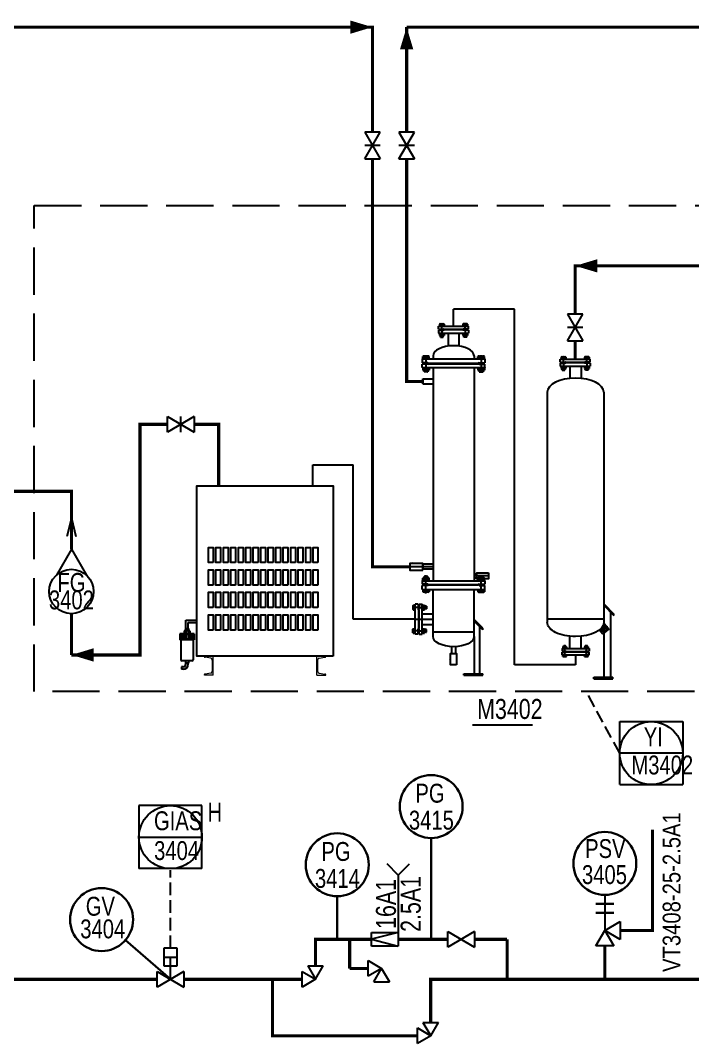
# Model space of a CAD drawing. Header units: millimetres. Extents: x 9671 to 25689, y -17516 to -2951.
# Drawn here: x 24418.8 to 24525.6, y -4505.6 to -4343.2 of the extents above; entities that cross this region are included whole.
import ezdxf
from ezdxf.enums import TextEntityAlignment as Align

# ---------------------------------------------------------------- set-up
doc = ezdxf.new("R2010")
doc.units = ezdxf.units.MM
doc.linetypes.add('CENTER', pattern=[50.8, 31.75, -6.35, 6.35, -6.35])
doc.linetypes.add('DASH', pattern=[0.35, 0.25, -0.1])
for name, color, linetype in [('instrument', 3, 'Continuous'), ('LAYER1', 3, 'CENTER'), ('PUB_TEXT', 7, 'Continuous'), ('sb', 2, 'Continuous'), ('信号线', 6, 'DASH'), ('图框', 4, 'Continuous')]:
    doc.layers.add(name, color=color, linetype=linetype)
doc.layers.add('图层底撬', color=8, linetype='Continuous', lineweight=15)
doc.layers.add('放空气管', color=7, linetype='o_LINE', lineweight=30)
doc.styles.add('SEI', font='vcadtxt1.shx', dxfattribs={"width": 0.8, "bigfont": 'vcadhz.shx'})
doc.styles.add('XUE 100', font='vcadtxt1.shx', dxfattribs={"width": 0.85, "bigfont": 'vcadhz.shx'})
doc.styles.add('标准绘图汉字', font='VCADTXT1', dxfattribs={"width": 0.8, "bigfont": 'VCADHZ'})
doc.linetypes.add('o_LINE', pattern='A,0.5,-0.2,["o",Standard,S=0.1,R=0,X=-0.1,Y=-0.05],-0.2', length=0.9)

msp = doc.modelspace()

# ---------------------------------------------------------------- hatches: boundary and pattern name
h = msp.add_hatch(color=0)
h.paths.add_polyline_path([(24505.58, -4443.4), (24505.58, -4443.36), (24507.03, -4443.36), (24507.03, -4443.4)])
h.paths.add_polyline_path([(24508.49, -4443.36), (24508.49, -4443.4), (24507.03, -4443.4), (24507.03, -4443.36)])

# ---------------------------------------------------------------- linework, layer by layer
at = {"color": 0}
for p, q in [((24497.31, -4389), (24487.65, -4389)), ((24497.31, -4445.48), (24497.31, -4389)), ((24489.15, -4391.36), (24489.15, -4391.67)), ((24489.79, -4391.32), (24489.24, -4391.32)), ((24489.33, -4391.36), (24489.33, -4391.67)), ((24489.69, -4391.36), (24489.69, -4391.67)), ((24489.87, -4391.36), (24489.87, -4391.67)), ((24490.03, -4392.16), (24490.03, -4391.67)), ((24489.14, -4392.26), (24489.14, -4392.2)), ((24489.15, -4392.85), (24489.15, -4393.17)), ((24489.79, -4393.2), (24489.23, -4393.2)), ((24490.03, -4392.16), (24489.25, -4392.16)), ((24490.03, -4392.31), (24489.25, -4392.31)), ((24489.29, -4392.31), (24489.29, -4392.16)), ((24489.29, -4393.44), (24489.29, -4393.2)), ((24489.74, -4393.44), (24489.29, -4393.44)), ((24489.29, -4393.44), (24489.3, -4393.46)), ((24489.3, -4393.46), (24489.3, -4393.2)), ((24489.72, -4393.46), (24489.3, -4393.46)), ((24489.33, -4392.85), (24489.33, -4393.17)), ((24489.69, -4392.85), (24489.69, -4393.17)), ((24489.72, -4393.46), (24489.72, -4393.2)), ((24489.74, -4393.44), (24489.72, -4393.46)), ((24489.74, -4392.31), (24489.74, -4392.16)), ((24489.74, -4393.44), (24489.74, -4393.2)), ((24489.87, -4392.85), (24489.87, -4393.17)), ((24489.92, -4392.85), (24489.92, -4392.8)), ((24490.03, -4392.31), (24490.03, -4392.8)), ((24506.98, -4396.91), (24506.98, -4394.8)), ((24482.75, -4396.87), (24482.75, -4396.51)), ((24483.67, -4396.46), (24482.86, -4396.46)), ((24483, -4396.51), (24483, -4396.87)), ((24483.53, -4396.51), (24483.53, -4396.87)), ((24483.78, -4396.87), (24483.78, -4396.51)), ((24484.4, -4396.43), (24484.4, -4396.87)), ((24490.91, -4396.43), (24490.91, -4396.87)), ((24491.53, -4396.87), (24491.53, -4396.51)), ((24491.64, -4396.46), (24492.44, -4396.46)), ((24491.77, -4396.51), (24491.77, -4396.87)), ((24492.31, -4396.51), (24492.31, -4396.87)), ((24492.55, -4396.87), (24492.55, -4396.51)), ((24504.76, -4396.6), (24504.76, -4396.91)), ((24504.84, -4396.56), (24505.39, -4396.56)), ((24504.94, -4396.6), (24504.94, -4396.91)), ((24505.3, -4396.6), (24505.3, -4396.91)), ((24505.48, -4396.6), (24505.48, -4396.91)), ((24508.48, -4396.6), (24508.48, -4396.91)), ((24509.12, -4396.56), (24508.56, -4396.56)), ((24508.66, -4396.6), (24508.66, -4396.91)), ((24509.02, -4396.6), (24509.02, -4396.91)), ((24509.2, -4396.6), (24509.2, -4396.91)), ((24482.67, -4396.87), (24492.63, -4396.87)), ((24482.67, -4396.87), (24482.67, -4397.51)), ((24483.59, -4397.51), (24482.67, -4397.51)), ((24482.67, -4398.24), (24482.67, -4397.72)), ((24483.59, -4397.72), (24482.67, -4397.72)), ((24482.67, -4398.24), (24492.63, -4398.24)), ((24482.71, -4398.24), (24482.71, -4398.3)), ((24482.71, -4398.3), (24483.27, -4398.3)), ((24482.75, -4398.3), (24482.75, -4398.66)), ((24482.97, -4397.51), (24482.97, -4397.72)), ((24483, -4398.66), (24483, -4398.3)), ((24483.82, -4398.3), (24483.27, -4398.3)), ((24483.53, -4398.66), (24483.53, -4398.3)), ((24483.56, -4397.51), (24483.56, -4397.72)), ((24483.59, -4397.51), (24483.67, -4397.59)), ((24483.59, -4397.72), (24483.67, -4397.65)), ((24483.67, -4397.59), (24491.64, -4397.59)), ((24483.67, -4397.59), (24483.67, -4397.65)), ((24483.67, -4397.65), (24491.64, -4397.65)), ((24483.78, -4398.3), (24483.78, -4398.66)), ((24483.82, -4398.24), (24483.82, -4398.3)), ((24490.91, -4398.24), (24490.91, -4432.12)), ((24491.48, -4398.24), (24491.48, -4398.3)), ((24491.48, -4398.3), (24492.04, -4398.3)), ((24491.53, -4398.3), (24491.53, -4398.66)), ((24491.71, -4397.51), (24491.64, -4397.59)), ((24491.64, -4397.59), (24491.64, -4397.65)), ((24491.71, -4397.72), (24491.64, -4397.65)), ((24491.71, -4397.51), (24492.63, -4397.51)), ((24491.71, -4397.72), (24492.63, -4397.72)), ((24491.74, -4397.51), (24491.74, -4397.72)), ((24491.77, -4398.66), (24491.77, -4398.3)), ((24492.6, -4398.3), (24492.04, -4398.3)), ((24492.31, -4398.66), (24492.31, -4398.3)), ((24492.34, -4397.51), (24492.34, -4397.72)), ((24492.55, -4398.3), (24492.55, -4398.66)), ((24492.6, -4398.24), (24492.6, -4398.3)), ((24492.63, -4396.87), (24492.63, -4397.51)), ((24492.63, -4398.24), (24492.63, -4397.72)), ((24504.6, -4396.91), (24509.36, -4396.91)), ((24504.6, -4397.4), (24504.6, -4396.91)), ((24504.6, -4397.4), (24505.38, -4397.4)), ((24504.6, -4397.55), (24505.38, -4397.55)), ((24504.6, -4397.55), (24504.6, -4398.04)), ((24504.6, -4398.04), (24509.36, -4398.04)), ((24504.71, -4398.1), (24504.71, -4398.04)), ((24504.71, -4398.1), (24505.52, -4398.1)), ((24504.76, -4398.1), (24504.76, -4398.41)), ((24504.85, -4398.45), (24505.4, -4398.45)), ((24504.9, -4397.55), (24504.9, -4397.4)), ((24504.9, -4398.69), (24504.9, -4398.45)), ((24504.91, -4398.7), (24504.91, -4398.45)), ((24504.94, -4398.1), (24504.94, -4398.41)), ((24505.3, -4398.1), (24505.3, -4398.41)), ((24505.33, -4398.7), (24505.33, -4398.45)), ((24505.34, -4397.55), (24505.34, -4397.4)), ((24505.34, -4398.69), (24505.34, -4398.45)), ((24505.48, -4398.1), (24505.48, -4398.41)), ((24508.47, -4397.44), (24505.49, -4397.44)), ((24505.49, -4397.5), (24505.49, -4397.44)), ((24508.47, -4397.5), (24505.49, -4397.5)), ((24505.52, -4398.1), (24505.52, -4398.04)), ((24506.13, -4398.04), (24506.13, -4399.99)), ((24507.94, -4398.04), (24507.94, -4399.99)), ((24508.43, -4398.1), (24508.43, -4398.04)), ((24509.24, -4398.1), (24508.43, -4398.1)), ((24508.47, -4397.5), (24508.47, -4397.44)), ((24508.48, -4398.1), (24508.48, -4398.41)), ((24509.11, -4398.45), (24508.56, -4398.45)), ((24509.36, -4397.4), (24508.58, -4397.4)), ((24509.36, -4397.55), (24508.58, -4397.55)), ((24508.61, -4397.55), (24508.61, -4397.4)), ((24508.61, -4398.69), (24508.61, -4398.45)), ((24508.63, -4398.7), (24508.63, -4398.45)), ((24508.66, -4398.1), (24508.66, -4398.41)), ((24509.02, -4398.1), (24509.02, -4398.41)), ((24509.05, -4398.7), (24509.05, -4398.45)), ((24509.06, -4397.55), (24509.06, -4397.4)), ((24509.06, -4398.69), (24509.06, -4398.45)), ((24509.2, -4398.1), (24509.2, -4398.41)), ((24509.24, -4398.1), (24509.24, -4398.04)), ((24509.36, -4397.4), (24509.36, -4396.91)), ((24509.36, -4397.55), (24509.36, -4398.04)), ((24482.79, -4400.08), (24484.4, -4400.08)), ((24483.67, -4398.72), (24482.86, -4398.72)), ((24482.97, -4398.72), (24482.97, -4398.92)), ((24482.97, -4398.92), (24483, -4398.95)), ((24483.56, -4398.92), (24482.97, -4398.92)), ((24483, -4398.72), (24483, -4398.95)), ((24483.53, -4398.95), (24483, -4398.95)), ((24483.53, -4398.72), (24483.53, -4398.95)), ((24483.53, -4398.95), (24483.56, -4398.92)), ((24483.56, -4398.72), (24483.56, -4398.92)), ((24491.64, -4398.72), (24492.44, -4398.72)), ((24491.74, -4398.72), (24491.74, -4398.92)), ((24491.74, -4398.92), (24492.34, -4398.92)), ((24491.77, -4398.95), (24491.74, -4398.92)), ((24491.77, -4398.72), (24491.77, -4398.95)), ((24491.77, -4398.95), (24492.31, -4398.95)), ((24492.31, -4398.72), (24492.31, -4398.95)), ((24492.34, -4398.92), (24492.31, -4398.95)), ((24492.34, -4398.72), (24492.34, -4398.92)), ((24504.9, -4398.69), (24504.91, -4398.7)), ((24504.9, -4398.69), (24505.34, -4398.69)), ((24504.91, -4398.7), (24505.33, -4398.7)), ((24505.34, -4398.69), (24505.33, -4398.7)), ((24509.06, -4398.69), (24508.61, -4398.69)), ((24508.61, -4398.69), (24508.63, -4398.7)), ((24509.05, -4398.7), (24508.63, -4398.7)), ((24509.06, -4398.69), (24509.05, -4398.7)), ((24482.79, -4400.87), (24484.4, -4400.87)), ((24502.55, -4402.18), (24502.55, -4414.81)), ((24511.52, -4402.18), (24511.52, -4438.74)), ((24450.34, -4413.33), (24450.34, -4417.05)), ((24465.3, -4417.05), (24465.3, -4413.72)), ((24465.3, -4413.72), (24471.73, -4413.72)), ((24471.73, -4438.22), (24471.73, -4413.72)), ((24502.55, -4414.81), (24502.55, -4438.74)), ((24480.7, -4429.44), (24480.7, -4430.34)), ((24484.4, -4429.5), (24482.79, -4429.5)), ((24482.79, -4429.5), (24482.79, -4430.29)), ((24482.79, -4429.5), (24482.79, -4430.29)), ((24484.4, -4430.29), (24482.79, -4430.29)), ((24482.67, -4432.12), (24482.67, -4432.64)), ((24482.71, -4432.12), (24482.71, -4432.06)), ((24482.71, -4432.06), (24483.27, -4432.06)), ((24482.75, -4432.06), (24482.75, -4431.7)), ((24483.67, -4431.65), (24482.86, -4431.65)), ((24482.97, -4431.45), (24483, -4431.42)), ((24482.97, -4431.65), (24482.97, -4431.45)), ((24483.56, -4431.45), (24482.97, -4431.45)), ((24483, -4431.65), (24483, -4431.42)), ((24483.53, -4431.42), (24483, -4431.42)), ((24483, -4431.7), (24483, -4432.06)), ((24483.82, -4432.06), (24483.27, -4432.06)), ((24483.53, -4431.42), (24483.56, -4431.45)), ((24483.53, -4431.65), (24483.53, -4431.42)), ((24483.53, -4431.7), (24483.53, -4432.06)), ((24483.56, -4431.65), (24483.56, -4431.45)), ((24483.78, -4432.06), (24483.78, -4431.7)), ((24483.82, -4432.12), (24483.82, -4432.06)), ((24490.91, -4431.02), (24491.36, -4431.02)), ((24490.91, -4431.64), (24491.36, -4431.64)), ((24491.48, -4432.06), (24492.04, -4432.06)), ((24491.48, -4432.12), (24491.48, -4432.06)), ((24491.53, -4432.06), (24491.53, -4431.7)), ((24491.64, -4431.65), (24492.44, -4431.65)), ((24491.77, -4431.42), (24491.74, -4431.45)), ((24491.74, -4431.45), (24492.34, -4431.45)), ((24491.74, -4431.65), (24491.74, -4431.45)), ((24491.77, -4431.42), (24492.31, -4431.42)), ((24491.77, -4431.65), (24491.77, -4431.42)), ((24491.77, -4431.7), (24491.77, -4432.06)), ((24492.6, -4432.06), (24492.04, -4432.06)), ((24492.31, -4431.65), (24492.31, -4431.42)), ((24492.34, -4431.45), (24492.31, -4431.42)), ((24492.31, -4431.7), (24492.31, -4432.06)), ((24492.34, -4431.65), (24492.34, -4431.45)), ((24492.55, -4432.06), (24492.55, -4431.7)), ((24492.6, -4432.12), (24492.6, -4432.06)), ((24492.63, -4432.12), (24492.63, -4432.64)), ((24483.59, -4432.64), (24482.67, -4432.64)), ((24482.67, -4433.49), (24482.67, -4432.85)), ((24483.59, -4432.85), (24482.67, -4432.85)), ((24482.75, -4433.49), (24482.75, -4433.85)), ((24483.67, -4433.91), (24482.86, -4433.91)), ((24482.97, -4432.85), (24482.97, -4432.64)), ((24483, -4433.85), (24483, -4433.49)), ((24483.53, -4433.85), (24483.53, -4433.49)), ((24483.56, -4432.85), (24483.56, -4432.64)), ((24483.59, -4432.64), (24483.67, -4432.72)), ((24483.59, -4432.85), (24483.67, -4432.78)), ((24483.67, -4432.78), (24483.67, -4432.72)), ((24483.78, -4433.49), (24483.78, -4433.85)), ((24484.4, -4440.21), (24484.4, -4433.49)), ((24490.91, -4440.96), (24490.91, -4433.49)), ((24491.53, -4433.49), (24491.53, -4433.85)), ((24491.71, -4432.64), (24491.64, -4432.72)), ((24491.64, -4432.78), (24491.64, -4432.72)), ((24491.71, -4432.85), (24491.64, -4432.78)), ((24491.64, -4433.91), (24492.44, -4433.91)), ((24491.71, -4432.64), (24492.63, -4432.64)), ((24491.71, -4432.85), (24492.63, -4432.85)), ((24491.74, -4432.85), (24491.74, -4432.64)), ((24491.77, -4433.85), (24491.77, -4433.49)), ((24492.31, -4433.85), (24492.31, -4433.49)), ((24492.34, -4432.85), (24492.34, -4432.64)), ((24492.55, -4433.49), (24492.55, -4433.85)), ((24492.63, -4433.49), (24492.63, -4432.85)), ((24511.52, -4435.8), (24513.12, -4437.41)), ((24481.19, -4436.08), (24481.19, -4436.63)), ((24481.22, -4436), (24481.54, -4436)), ((24481.22, -4436.18), (24481.54, -4436.18)), ((24481.22, -4436.54), (24481.54, -4436.54)), ((24481.22, -4436.72), (24481.54, -4436.72)), ((24481.54, -4440.6), (24481.54, -4435.84)), ((24482.03, -4435.84), (24481.54, -4435.84)), ((24482.03, -4435.84), (24482.03, -4436.62)), ((24482.18, -4436.14), (24482.03, -4436.14)), ((24482.18, -4436.58), (24482.03, -4436.58)), ((24482.07, -4436.73), (24482.07, -4439.71)), ((24482.13, -4436.73), (24482.07, -4436.73)), ((24482.13, -4436.73), (24482.13, -4439.71)), ((24482.18, -4435.84), (24482.18, -4436.62)), ((24482.18, -4435.84), (24482.66, -4435.84)), ((24482.66, -4440.6), (24482.66, -4435.84)), ((24482.72, -4435.96), (24482.66, -4435.96)), ((24482.72, -4436.77), (24482.66, -4436.77)), ((24482.66, -4437.37), (24484.4, -4437.37)), ((24482.72, -4435.96), (24482.72, -4436.77)), ((24482.72, -4436), (24483.04, -4436)), ((24482.72, -4436.18), (24483.04, -4436.18)), ((24482.72, -4436.54), (24483.04, -4436.54)), ((24482.72, -4436.72), (24483.04, -4436.72)), ((24483.07, -4436.09), (24483.07, -4436.64)), ((24483.31, -4436.14), (24483.07, -4436.14)), ((24483.33, -4436.15), (24483.07, -4436.15)), ((24483.33, -4436.57), (24483.07, -4436.57)), ((24483.31, -4436.58), (24483.07, -4436.58)), ((24483.31, -4436.14), (24483.33, -4436.15)), ((24483.31, -4436.14), (24483.31, -4436.58)), ((24483.31, -4436.58), (24483.33, -4436.57)), ((24483.33, -4436.15), (24483.33, -4436.57)), ((24511.52, -4436.01), (24513.12, -4437.61)), ((24512.65, -4447.44), (24512.65, -4437.13)), ((24513.12, -4437.61), (24513.12, -4437.41)), ((24481.54, -4438.22), (24471.73, -4438.22)), ((24484.4, -4440.96), (24484.4, -4438.96)), ((24492.28, -4439.66), (24490.91, -4438.29)), ((24492.28, -4439.92), (24490.91, -4438.54)), ((24502.55, -4438.15), (24511.52, -4438.15)), ((24511.52, -4438.74), (24511.52, -4447.44)), ((24511.52, -4438.78), (24511.96, -4439.36)), ((24481.19, -4440.36), (24481.19, -4439.81)), ((24481.22, -4439.72), (24481.54, -4439.72)), ((24481.22, -4439.9), (24481.54, -4439.9)), ((24481.22, -4440.26), (24481.54, -4440.26)), ((24481.22, -4440.44), (24481.54, -4440.44)), ((24482.03, -4440.6), (24481.54, -4440.6)), ((24482.03, -4440.6), (24482.03, -4439.82)), ((24482.18, -4439.86), (24482.03, -4439.86)), ((24482.18, -4440.3), (24482.03, -4440.3)), ((24482.13, -4439.71), (24482.07, -4439.71)), ((24482.18, -4440.6), (24482.18, -4439.82)), ((24482.18, -4440.6), (24482.66, -4440.6)), ((24482.66, -4439.07), (24484.4, -4439.07)), ((24482.72, -4439.67), (24482.66, -4439.67)), ((24482.72, -4440.48), (24482.66, -4440.48)), ((24482.72, -4440.48), (24482.72, -4439.67)), ((24482.72, -4439.72), (24483.04, -4439.72)), ((24482.72, -4439.9), (24483.04, -4439.9)), ((24482.72, -4440.26), (24483.04, -4440.26)), ((24482.72, -4440.44), (24483.04, -4440.44)), ((24483.07, -4440.35), (24483.07, -4439.8)), ((24483.31, -4439.86), (24483.07, -4439.86)), ((24483.33, -4439.87), (24483.07, -4439.87)), ((24483.33, -4440.29), (24483.07, -4440.29)), ((24483.31, -4440.3), (24483.07, -4440.3)), ((24483.31, -4440.3), (24483.31, -4439.86)), ((24483.31, -4439.86), (24483.33, -4439.87)), ((24483.31, -4440.3), (24483.33, -4440.29)), ((24483.33, -4440.29), (24483.33, -4439.87)), ((24491.84, -4446.9), (24491.84, -4439.47)), ((24492.28, -4439.92), (24492.28, -4439.66)), ((24510.88, -4439.9), (24511.02, -4440.08)), ((24510.97, -4440.12), (24512.01, -4439.32)), ((24510.97, -4440.12), (24511.01, -4440.18)), ((24511.01, -4440.18), (24512.05, -4439.38)), ((24511.04, -4440.15), (24511.3, -4440.5)), ((24511.29, -4439.96), (24511.61, -4440.38)), ((24511.48, -4440.47), (24512.22, -4439.91)), ((24511.78, -4439.59), (24512.09, -4440.01)), ((24512.01, -4439.32), (24512.05, -4439.38)), ((24512.03, -4439.4), (24512.29, -4439.74)), ((24490.91, -4440.96), (24490.91, -4446.9)), ((24506.13, -4442.89), (24506.13, -4440.94)), ((24507.94, -4442.89), (24507.94, -4440.94)), ((24504.89, -4442.89), (24504.89, -4443.31)), ((24504.89, -4442.89), (24509.18, -4442.89)), ((24504.89, -4443.31), (24505.5, -4443.31)), ((24504.89, -4443.45), (24505.5, -4443.45)), ((24504.89, -4443.88), (24504.89, -4443.45)), ((24504.89, -4443.88), (24509.18, -4443.88)), ((24504.96, -4442.84), (24505.67, -4442.84)), ((24504.96, -4442.84), (24504.96, -4442.89)), ((24505.01, -4442.59), (24505.01, -4442.84)), ((24505.01, -4444.12), (24505.01, -4443.88)), ((24505.09, -4442.56), (24505.53, -4442.56)), ((24505.12, -4442.44), (24505.14, -4442.42)), ((24505.12, -4442.44), (24505.5, -4442.44)), ((24505.12, -4442.56), (24505.12, -4442.44)), ((24505.12, -4443.45), (24505.12, -4443.31)), ((24505.14, -4442.42), (24505.48, -4442.42)), ((24505.18, -4442.59), (24505.18, -4442.84)), ((24505.18, -4444.12), (24505.18, -4443.88)), ((24505.44, -4442.59), (24505.44, -4442.84)), ((24505.44, -4444.12), (24505.44, -4443.88)), ((24505.48, -4442.42), (24505.5, -4442.44)), ((24505.5, -4442.56), (24505.5, -4442.44)), ((24505.5, -4443.45), (24505.5, -4443.31)), ((24505.5, -4443.31), (24505.52, -4443.31)), ((24505.5, -4443.45), (24505.52, -4443.45)), ((24505.52, -4443.31), (24505.58, -4443.36)), ((24505.52, -4443.45), (24505.58, -4443.4)), ((24505.58, -4443.4), (24505.58, -4443.36)), ((24505.58, -4443.36), (24508.49, -4443.36)), ((24505.58, -4443.4), (24508.49, -4443.4)), ((24505.62, -4442.59), (24505.62, -4442.84)), ((24505.62, -4444.12), (24505.62, -4443.88)), ((24505.67, -4442.84), (24505.67, -4442.89)), ((24507.03, -4443.88), (24507.03, -4445.48)), ((24509.11, -4442.84), (24508.4, -4442.84)), ((24508.4, -4442.84), (24508.4, -4442.89)), ((24508.45, -4442.59), (24508.45, -4442.84)), ((24508.45, -4444.12), (24508.45, -4443.88)), ((24508.49, -4443.36), (24508.55, -4443.31)), ((24508.49, -4443.4), (24508.49, -4443.36)), ((24508.49, -4443.4), (24508.55, -4443.45)), ((24508.98, -4442.56), (24508.54, -4442.56)), ((24508.55, -4443.31), (24508.57, -4443.31)), ((24508.55, -4443.45), (24508.57, -4443.45)), ((24508.59, -4442.42), (24508.57, -4442.44)), ((24508.95, -4442.44), (24508.57, -4442.44)), ((24508.57, -4442.56), (24508.57, -4442.44)), ((24508.57, -4443.31), (24509.18, -4443.31)), ((24508.57, -4443.45), (24508.57, -4443.31)), ((24508.57, -4443.45), (24509.18, -4443.45)), ((24508.93, -4442.42), (24508.59, -4442.42)), ((24508.62, -4442.59), (24508.62, -4442.84)), ((24508.62, -4444.12), (24508.62, -4443.88)), ((24508.89, -4442.59), (24508.89, -4442.84)), ((24508.89, -4444.12), (24508.89, -4443.88)), ((24508.95, -4442.44), (24508.93, -4442.42)), ((24508.95, -4442.56), (24508.95, -4442.44)), ((24508.95, -4443.45), (24508.95, -4443.31)), ((24509.06, -4442.59), (24509.06, -4442.84)), ((24509.06, -4444.12), (24509.06, -4443.88)), ((24509.11, -4442.84), (24509.11, -4442.89)), ((24509.18, -4442.89), (24509.18, -4443.31)), ((24509.18, -4443.88), (24509.18, -4443.45)), ((24507.03, -4445.48), (24497.31, -4445.48)), ((24505.09, -4444.16), (24505.53, -4444.16)), ((24508.98, -4444.16), (24508.54, -4444.16)), ((24489.29, -4447.08), (24489.29, -4446.9)), ((24489.29, -4446.9), (24492.28, -4446.9)), ((24489.29, -4447.08), (24492.28, -4447.08)), ((24492.28, -4447.08), (24492.28, -4446.9)), ((24509.95, -4447.68), (24509.95, -4447.44)), ((24509.95, -4447.44), (24512.98, -4447.44)), ((24509.95, -4447.68), (24512.98, -4447.68)), ((24512.98, -4447.68), (24512.98, -4447.44))]:
    msp.add_line(p, q, dxfattribs=at)
at = {"color": 4}
msp.add_line((24487.65, -4391.67), (24487.65, -4389), dxfattribs=at)
for p, q in [((24485.27, -4391.67), (24490.03, -4391.67)), ((24485.27, -4392.16), (24485.27, -4391.67)), ((24485.43, -4391.36), (24485.43, -4391.67)), ((24485.51, -4391.32), (24486.07, -4391.32)), ((24485.61, -4391.36), (24485.61, -4391.67)), ((24485.98, -4391.36), (24485.98, -4391.67)), ((24486.16, -4391.36), (24486.16, -4391.67)), ((24485.27, -4392.16), (24486.05, -4392.16)), ((24485.27, -4392.31), (24486.05, -4392.31)), ((24485.27, -4392.31), (24485.27, -4392.8)), ((24485.27, -4392.8), (24490.03, -4392.8)), ((24485.39, -4392.85), (24485.39, -4392.8)), ((24485.39, -4392.85), (24486.2, -4392.85)), ((24485.43, -4392.85), (24485.43, -4393.17)), ((24485.52, -4393.2), (24486.07, -4393.2)), ((24485.57, -4392.31), (24485.57, -4392.16)), ((24485.57, -4393.44), (24485.57, -4393.2)), ((24485.57, -4393.44), (24485.59, -4393.46)), ((24485.57, -4393.44), (24486.02, -4393.44)), ((24485.59, -4393.46), (24486, -4393.46)), ((24485.61, -4392.85), (24485.61, -4393.17)), ((24485.98, -4392.85), (24485.98, -4393.17)), ((24486.02, -4393.44), (24486, -4393.46)), ((24486.02, -4392.31), (24486.02, -4392.16)), ((24486.02, -4393.44), (24486.02, -4393.2)), ((24486.16, -4392.85), (24486.16, -4393.17)), ((24489.14, -4392.2), (24486.17, -4392.2)), ((24486.17, -4392.26), (24486.17, -4392.2)), ((24489.14, -4392.26), (24486.17, -4392.26)), ((24486.2, -4392.85), (24486.2, -4392.8)), ((24486.81, -4392.8), (24486.81, -4394.86)), ((24488.5, -4392.8), (24488.5, -4394.86)), ((24489.11, -4392.85), (24489.11, -4392.8)), ((24489.92, -4392.85), (24489.11, -4392.85)), ((24484.4, -4398.24), (24484.4, -4432.12)), ((24482.67, -4432.12), (24492.63, -4432.12)), ((24482.67, -4433.49), (24492.63, -4433.49)), ((24483.67, -4432.72), (24491.64, -4432.72)), ((24483.67, -4432.78), (24491.64, -4432.78)), ((24445.13, -4438.38), (24446.84, -4438.38)), ((24445.13, -4439.67), (24445.13, -4438.38)), ((24445.49, -4438.74), (24446.84, -4438.74)), ((24445.49, -4439.67), (24445.49, -4438.74)), ((24484.4, -4440.21), (24490.91, -4440.21)), ((24487.65, -4440.21), (24490.91, -4440.21)), ((24487.33, -4442.58), (24487.33, -4443.19)), ((24487.33, -4443.19), (24487.33, -4443.64)), ((24487.95, -4443.19), (24487.95, -4443.64)), ((24487.97, -4442.58), (24487.97, -4443.19))]:
    msp.add_line(p, q)
at = {"color": 1}
for p, q in [((24485.59, -4393.46), (24485.59, -4393.2)), ((24486, -4393.46), (24486, -4393.2))]:
    msp.add_line(p, q, dxfattribs=at)
at = {"color": 0, "linetype": 'CENTER'}
for p, q in [((24483.27, -4396.46), (24483.27, -4398.95)), ((24492.04, -4396.46), (24492.04, -4398.95)), ((24484.4, -4429.89), (24480.7, -4429.89)), ((24483.27, -4434.12), (24483.27, -4431.21)), ((24493.18, -4431.33), (24490.91, -4431.33)), ((24492.04, -4433.91), (24492.04, -4431.42)), ((24481.54, -4438.22), (24484.4, -4438.22)), ((24511.19, -4439.33), (24511.85, -4440.19)), ((24505.31, -4444.22), (24505.31, -4442.3)), ((24508.76, -4444.22), (24508.76, -4442.34))]:
    msp.add_line(p, q, dxfattribs=at)
at = {"linetype": 'Continuous'}
for p, q in [((24444.16, -4440.54), (24444.16, -4441.47)), ((24446.46, -4440.54), (24444.18, -4440.54)), ((24444.41, -4440.62), (24444.41, -4441.42)), ((24444.41, -4440.62), (24444.52, -4440.62)), ((24444.52, -4441.42), (24444.52, -4440.62)), ((24444.68, -4440.62), (24444.68, -4441.42)), ((24444.68, -4440.62), (24444.9, -4440.62)), ((24445.75, -4440.06), (24444.86, -4440.06)), ((24444.86, -4440.06), (24444.86, -4440.54)), ((24444.9, -4441.42), (24444.9, -4440.62)), ((24445.06, -4439.67), (24445.56, -4439.67)), ((24445.06, -4439.67), (24445.06, -4440.06)), ((24445.56, -4440.06), (24445.06, -4440.06)), ((24445.1, -4440.06), (24445.1, -4440.54)), ((24445.49, -4440.62), (24445.13, -4440.62)), ((24445.13, -4440.62), (24445.13, -4441.4)), ((24445.49, -4440.62), (24445.49, -4441.4)), ((24445.51, -4440.06), (24445.51, -4440.54)), ((24445.56, -4439.67), (24445.56, -4440.06)), ((24445.94, -4440.62), (24445.72, -4440.62)), ((24445.72, -4441.42), (24445.72, -4440.62)), ((24445.75, -4440.06), (24445.75, -4440.54)), ((24445.94, -4440.62), (24445.94, -4441.42)), ((24446.2, -4440.62), (24446.09, -4440.62)), ((24446.09, -4441.42), (24446.09, -4440.62)), ((24446.2, -4440.62), (24446.2, -4441.42)), ((24446.46, -4440.54), (24446.46, -4441.47)), ((24446.46, -4441.47), (24444.18, -4441.47)), ((24444.34, -4441.47), (24444.34, -4444.69)), ((24444.41, -4441.42), (24444.52, -4441.42)), ((24444.68, -4441.42), (24444.9, -4441.42)), ((24445.49, -4441.4), (24445.13, -4441.4)), ((24445.94, -4441.42), (24445.72, -4441.42)), ((24446.2, -4441.42), (24446.09, -4441.42)), ((24446.28, -4441.47), (24446.28, -4444.69)), ((24446.14, -4444.83), (24444.48, -4444.83)), ((24445.06, -4444.83), (24445.06, -4445.22)), ((24445.56, -4445.22), (24445.06, -4445.22)), ((24445.12, -4445.38), (24445.12, -4445.22)), ((24445.5, -4445.38), (24445.5, -4445.22)), ((24445.56, -4444.83), (24445.56, -4445.22)), ((24444.44, -4445.77), (24444.44, -4446.15)), ((24444.74, -4445.77), (24444.44, -4445.77)), ((24444.74, -4446.15), (24444.44, -4446.15))]:
    msp.add_line(p, q, dxfattribs=at)
for points in [[(24474.77, -4344.22, 0, 2.12, 0), (24471.24, -4344.22, 2.12, 2.12, 0)], [(24480.2, -4344.22, 0, 2.12, 0), (24480.2, -4347.75, 2.12, 2.12, 0)], [(24506.98, -4382.12, 0, 2.12, 0), (24510.51, -4382.12, 2.12, 2.12, 0)], [(24426.94, -4443.89, 0, 2.12, 0), (24430.47, -4443.89, 2.12, 2.12, 0)]]:
    msp.add_lwpolyline(points, format="xyseb")
for points in [[(24468.55, -4444.11), (24446.84, -4444.11), (24446.84, -4417.05), (24468.55, -4417.05)], [(24449.46, -4429.24), (24448.71, -4429.24), (24448.71, -4426.81), (24449.46, -4426.81)], [(24450.65, -4429.24), (24449.9, -4429.24), (24449.9, -4426.81), (24450.65, -4426.81)], [(24451.84, -4429.24), (24451.09, -4429.24), (24451.09, -4426.81), (24451.84, -4426.81)], [(24453.02, -4429.24), (24452.28, -4429.24), (24452.28, -4426.81), (24453.02, -4426.81)], [(24454.21, -4429.24), (24453.47, -4429.24), (24453.47, -4426.81), (24454.21, -4426.81)], [(24455.4, -4429.24), (24454.66, -4429.24), (24454.66, -4426.81), (24455.4, -4426.81)], [(24456.59, -4429.24), (24455.84, -4429.24), (24455.84, -4426.81), (24456.59, -4426.81)], [(24457.78, -4429.24), (24457.03, -4429.24), (24457.03, -4426.81), (24457.78, -4426.81)], [(24458.97, -4429.24), (24458.22, -4429.24), (24458.22, -4426.81), (24458.97, -4426.81)], [(24460.16, -4429.24), (24459.41, -4429.24), (24459.41, -4426.81), (24460.16, -4426.81)], [(24461.35, -4429.24), (24460.6, -4429.24), (24460.6, -4426.81), (24461.35, -4426.81)], [(24462.54, -4429.24), (24461.79, -4429.24), (24461.79, -4426.81), (24462.54, -4426.81)], [(24463.73, -4429.24), (24462.98, -4429.24), (24462.98, -4426.81), (24463.73, -4426.81)], [(24464.92, -4429.24), (24464.17, -4429.24), (24464.17, -4426.81), (24464.92, -4426.81)], [(24466.11, -4429.24), (24465.36, -4429.24), (24465.36, -4426.81), (24466.11, -4426.81)], [(24449.46, -4432.81), (24448.71, -4432.81), (24448.71, -4430.38), (24449.46, -4430.38)], [(24450.65, -4432.81), (24449.9, -4432.81), (24449.9, -4430.38), (24450.65, -4430.38)], [(24451.84, -4432.81), (24451.09, -4432.81), (24451.09, -4430.38), (24451.84, -4430.38)], [(24453.02, -4432.81), (24452.28, -4432.81), (24452.28, -4430.38), (24453.02, -4430.38)], [(24454.21, -4432.81), (24453.47, -4432.81), (24453.47, -4430.38), (24454.21, -4430.38)], [(24455.4, -4432.81), (24454.66, -4432.81), (24454.66, -4430.38), (24455.4, -4430.38)], [(24456.59, -4432.81), (24455.84, -4432.81), (24455.84, -4430.38), (24456.59, -4430.38)], [(24457.78, -4432.81), (24457.03, -4432.81), (24457.03, -4430.38), (24457.78, -4430.38)], [(24458.97, -4432.81), (24458.22, -4432.81), (24458.22, -4430.38), (24458.97, -4430.38)], [(24460.16, -4432.81), (24459.41, -4432.81), (24459.41, -4430.38), (24460.16, -4430.38)], [(24461.35, -4432.81), (24460.6, -4432.81), (24460.6, -4430.38), (24461.35, -4430.38)], [(24462.54, -4432.81), (24461.79, -4432.81), (24461.79, -4430.38), (24462.54, -4430.38)], [(24463.73, -4432.81), (24462.98, -4432.81), (24462.98, -4430.38), (24463.73, -4430.38)], [(24464.92, -4432.81), (24464.17, -4432.81), (24464.17, -4430.38), (24464.92, -4430.38)], [(24466.11, -4432.81), (24465.36, -4432.81), (24465.36, -4430.38), (24466.11, -4430.38)], [(24449.46, -4436.38), (24448.71, -4436.38), (24448.71, -4433.95), (24449.46, -4433.95)], [(24450.65, -4436.38), (24449.9, -4436.38), (24449.9, -4433.95), (24450.65, -4433.95)], [(24451.84, -4436.38), (24451.09, -4436.38), (24451.09, -4433.95), (24451.84, -4433.95)], [(24453.02, -4436.38), (24452.28, -4436.38), (24452.28, -4433.95), (24453.02, -4433.95)], [(24454.21, -4436.38), (24453.47, -4436.38), (24453.47, -4433.95), (24454.21, -4433.95)], [(24455.4, -4436.38), (24454.66, -4436.38), (24454.66, -4433.95), (24455.4, -4433.95)], [(24456.59, -4436.38), (24455.84, -4436.38), (24455.84, -4433.95), (24456.59, -4433.95)], [(24457.78, -4436.38), (24457.03, -4436.38), (24457.03, -4433.95), (24457.78, -4433.95)], [(24458.97, -4436.38), (24458.22, -4436.38), (24458.22, -4433.95), (24458.97, -4433.95)], [(24460.16, -4436.38), (24459.41, -4436.38), (24459.41, -4433.95), (24460.16, -4433.95)], [(24461.35, -4436.38), (24460.6, -4436.38), (24460.6, -4433.95), (24461.35, -4433.95)], [(24462.54, -4436.38), (24461.79, -4436.38), (24461.79, -4433.95), (24462.54, -4433.95)], [(24463.73, -4436.38), (24462.98, -4436.38), (24462.98, -4433.95), (24463.73, -4433.95)], [(24464.92, -4436.38), (24464.17, -4436.38), (24464.17, -4433.95), (24464.92, -4433.95)], [(24466.11, -4436.38), (24465.36, -4436.38), (24465.36, -4433.95), (24466.11, -4433.95)], [(24449.46, -4439.95), (24448.71, -4439.95), (24448.71, -4437.52), (24449.46, -4437.52)], [(24450.65, -4439.95), (24449.9, -4439.95), (24449.9, -4437.52), (24450.65, -4437.52)], [(24451.84, -4439.95), (24451.09, -4439.95), (24451.09, -4437.52), (24451.84, -4437.52)], [(24453.02, -4439.95), (24452.28, -4439.95), (24452.28, -4437.52), (24453.02, -4437.52)], [(24454.21, -4439.95), (24453.47, -4439.95), (24453.47, -4437.52), (24454.21, -4437.52)], [(24455.4, -4439.95), (24454.66, -4439.95), (24454.66, -4437.52), (24455.4, -4437.52)], [(24456.59, -4439.95), (24455.84, -4439.95), (24455.84, -4437.52), (24456.59, -4437.52)], [(24457.78, -4439.95), (24457.03, -4439.95), (24457.03, -4437.52), (24457.78, -4437.52)], [(24458.97, -4439.95), (24458.22, -4439.95), (24458.22, -4437.52), (24458.97, -4437.52)], [(24460.16, -4439.95), (24459.41, -4439.95), (24459.41, -4437.52), (24460.16, -4437.52)], [(24461.35, -4439.95), (24460.6, -4439.95), (24460.6, -4437.52), (24461.35, -4437.52)], [(24462.54, -4439.95), (24461.79, -4439.95), (24461.79, -4437.52), (24462.54, -4437.52)], [(24463.73, -4439.95), (24462.98, -4439.95), (24462.98, -4437.52), (24463.73, -4437.52)], [(24464.92, -4439.95), (24464.17, -4439.95), (24464.17, -4437.52), (24464.92, -4437.52)], [(24466.11, -4439.95), (24465.36, -4439.95), (24465.36, -4437.52), (24466.11, -4437.52)]]:
    msp.add_lwpolyline(points, close=True)
at = {"color": 0}
for points, const_width in [([(24481.03, -4429.13), (24482.38, -4429.13)], 0.041), ([(24481.12, -4429.35), (24481.12, -4429.11)], 0.041), ([(24492.2, -4430.67), (24493.37, -4430.67)], 0.0357), ([(24492.27, -4430.86), (24492.27, -4430.65)], 0.0357)]:
    msp.add_lwpolyline(points, dxfattribs=dict(at, const_width=const_width))
for points in [[(24482.79, -4430.43), (24482.79, -4429.35), (24480.7, -4429.35), (24480.7, -4430.43), (24482.79, -4430.43)], [(24491.53, -4431.8), (24491.36, -4431.8), (24491.36, -4430.86), (24493.18, -4430.86)], [(24493.18, -4430.86), (24493.18, -4431.8), (24492.55, -4431.8)]]:
    msp.add_lwpolyline(points, dxfattribs=at)
msp.add_lwpolyline([(24488.11, -4445.46), (24487.17, -4445.46), (24487.17, -4443.64), (24488.11, -4443.64), (24488.11, -4445.46)])
at = {"const_width": 0.0357}
for points in [[(24487.17, -4444.55), (24486.95, -4444.55)], [(24486.98, -4444.47), (24486.98, -4445.64)]]:
    msp.add_lwpolyline(points, dxfattribs=at)
for centre, radius, start, end in [((24485.52, -4391.45), 0.129, 45.5129, 134.4871), ((24485.79, -4391.78), 0.464, 67.0788, 112.9212), ((24486.07, -4391.45), 0.13, 45.8346, 134.1654), ((24485.52, -4393.07), 0.13, 225.8346, 314.1654), ((24485.79, -4392.74), 0.464, 247.0788, 292.9212), ((24486.07, -4393.07), 0.129, 225.5129, 314.4871), ((24485.97, -4392.53), 0.38, 59.0422, 77.6844), ((24485.97, -4391.93), 0.38, 282.3156, 300.9578)]:
    msp.add_arc(centre, radius, start, end)
at = {"color": 0}
for centre, radius, start, end in [((24489.24, -4391.45), 0.13, 45.8346, 134.1654), ((24489.51, -4391.78), 0.464, 67.0788, 112.9212), ((24489.78, -4391.45), 0.129, 45.5129, 134.4871), ((24489.34, -4392.53), 0.38, 102.3156, 120.9578), ((24489.34, -4391.93), 0.38, 239.0422, 257.6844), ((24489.24, -4393.07), 0.129, 225.5129, 314.4871), ((24489.51, -4392.74), 0.464, 247.0788, 292.9212), ((24489.78, -4393.07), 0.13, 225.8346, 314.1654), ((24482.88, -4396.62), 0.16, 40.3225, 139.6775), ((24483.27, -4397.13), 0.668, 66.3766, 113.6234), ((24483.66, -4396.62), 0.161, 40.5711, 139.4289), ((24491.65, -4396.62), 0.161, 40.5711, 139.4289), ((24492.04, -4397.13), 0.668, 66.3766, 113.6234), ((24492.43, -4396.62), 0.16, 40.3225, 139.6775), ((24504.85, -4396.69), 0.129, 45.5129, 134.4871), ((24505.12, -4397.03), 0.464, 67.0788, 112.9212), ((24505.39, -4396.69), 0.13, 45.8346, 134.1654), ((24508.57, -4396.69), 0.13, 45.8346, 134.1654), ((24508.84, -4397.03), 0.464, 67.0788, 112.9212), ((24509.11, -4396.69), 0.129, 45.5129, 134.4871), ((24504.85, -4398.32), 0.13, 225.8346, 314.1654), ((24505.12, -4397.98), 0.464, 247.0788, 292.9212), ((24505.39, -4398.32), 0.129, 225.5129, 314.4871), ((24505.3, -4397.77), 0.38, 59.0422, 77.6844), ((24505.3, -4397.18), 0.38, 282.3156, 300.9578), ((24508.66, -4397.77), 0.38, 102.3156, 120.9578), ((24508.66, -4397.18), 0.38, 239.0422, 257.6844), ((24508.57, -4398.32), 0.129, 225.5129, 314.4871), ((24508.84, -4397.98), 0.464, 247.0788, 292.9212), ((24509.11, -4398.32), 0.13, 225.8346, 314.1654), ((24482.88, -4398.56), 0.16, 220.3225, 319.6775), ((24483.27, -4398.05), 0.668, 246.3766, 293.6234), ((24483.66, -4398.56), 0.161, 220.5711, 319.4289), ((24491.65, -4398.56), 0.161, 220.5711, 319.4289), ((24492.04, -4398.05), 0.668, 246.3766, 293.6234), ((24492.43, -4398.56), 0.16, 220.3225, 319.6775), ((24482.88, -4431.81), 0.16, 40.3225, 139.6775), ((24483.27, -4432.32), 0.668, 66.3766, 113.6234), ((24483.66, -4431.81), 0.161, 40.5711, 139.4289), ((24491.65, -4431.81), 0.161, 40.5711, 139.4289), ((24492.04, -4432.32), 0.668, 66.3766, 113.6234), ((24492.43, -4431.81), 0.16, 40.3225, 139.6775), ((24482.88, -4433.75), 0.16, 220.3225, 319.6775), ((24483.27, -4433.24), 0.668, 246.3766, 293.6234), ((24483.66, -4433.75), 0.161, 220.5711, 319.4289), ((24491.65, -4433.75), 0.161, 220.5711, 319.4289), ((24492.04, -4433.24), 0.668, 246.3766, 293.6234), ((24492.43, -4433.75), 0.16, 220.3225, 319.6775), ((24481.32, -4436.09), 0.129, 135.5129, 224.4871), ((24481.65, -4436.36), 0.464, 157.0788, 202.9212), ((24481.32, -4436.63), 0.13, 135.8346, 224.1654), ((24482.4, -4436.54), 0.38, 192.3156, 210.9578), ((24481.8, -4436.54), 0.38, 329.0422, 347.6844), ((24482.94, -4436.09), 0.13, 315.8346, 44.1654), ((24482.61, -4436.36), 0.464, 337.0788, 22.9212), ((24482.94, -4436.63), 0.129, 315.5129, 44.4871), ((24481.32, -4439.81), 0.13, 135.8346, 224.1654), ((24481.65, -4440.08), 0.464, 157.0788, 202.9212), ((24481.32, -4440.35), 0.129, 135.5129, 224.4871), ((24482.4, -4439.9), 0.38, 149.0422, 167.6844), ((24481.8, -4439.9), 0.38, 12.3156, 30.9578), ((24482.94, -4439.81), 0.129, 315.5129, 44.4871), ((24482.61, -4440.08), 0.464, 337.0788, 22.9212), ((24482.94, -4440.35), 0.13, 315.8346, 44.1654), ((24505.09, -4442.68), 0.119, 45.3643, 134.6357), ((24505.31, -4442.84), 0.282, 61.5224, 118.4776), ((24505.53, -4442.68), 0.124, 46.4125, 133.5875), ((24508.54, -4442.68), 0.124, 46.4125, 133.5875), ((24508.76, -4442.84), 0.282, 61.5224, 118.4776), ((24508.98, -4442.68), 0.119, 45.3643, 134.6357), ((24505.09, -4444.04), 0.119, 225.3643, 314.6357), ((24505.31, -4443.87), 0.282, 241.5224, 298.4776), ((24505.53, -4444.03), 0.124, 226.4125, 313.5875), ((24508.54, -4444.03), 0.124, 226.4125, 313.5875), ((24508.76, -4443.87), 0.282, 241.5224, 298.4776), ((24508.98, -4444.04), 0.119, 225.3643, 314.6357)]:
    msp.add_arc(centre, radius, start, end, dxfattribs=at)
at = {"linetype": 'Continuous'}
for centre, radius, start, end in [((24444.48, -4444.69), 0.143, 180, 270), ((24444.74, -4445.38), 0.761, 270, 0), ((24444.74, -4445.38), 0.381, 270, 0), ((24446.14, -4444.69), 0.143, 270, 0)]:
    msp.add_arc(centre, radius, start, end, dxfattribs=at)
at = {"color": 0}
for centre, major_axis, ratio, start_param, end_param in [((24487.65, -4396.43), (-3.26, 0), 0.5, 3.141593, 6.283185), ((24507.03, -4402.18), (-4.48, 0), 0.5, -1.570796, 0), ((24507.03, -4402.18), (-4.48, 0), 0.5, 3.141593, 4.712389), ((24511.43, -4440.4), (0.125, 0.096), 0.594195, 3.141593, 6.283185)]:
    msp.add_ellipse(centre, major_axis=major_axis, ratio=ratio, start_param=start_param, end_param=end_param, dxfattribs=at)
at = {"color": 0, "extrusion": (0, 0, -1)}
for centre, major_axis, ratio, start_param, end_param in [((24507.03, -4438.74), (4.48, 0), 0.5, 1.570796, 3.141593), ((24507.03, -4438.74), (-4.48, 0), 0.5, 3.158361, 4.712389), ((24512.16, -4439.84), (-0.125, -0.096), 0.594195, 3.141593, 6.283185)]:
    msp.add_ellipse(centre, major_axis=major_axis, ratio=ratio, start_param=start_param, end_param=end_param, dxfattribs=at)
at = {"extrusion": (0, 0, -1)}
msp.add_ellipse((24487.65, -4440.96), major_axis=(-3.26, 0), ratio=0.5, start_param=3.141593, end_param=6.283185, dxfattribs=at)
at = {"layer": 'instrument', "color": 4}
for p, q in [((24514.06, -4454.48), (24524.06, -4454.48)), ((24514.06, -4464.48), (24514.06, -4454.48)), ((24524.06, -4454.48), (24524.06, -4464.48)), ((24524.06, -4459.48), (24514.06, -4459.48)), ((24514.06, -4464.48), (24524.06, -4464.48)), ((24447.67, -4467.82), (24437.67, -4467.82)), ((24437.67, -4467.82), (24437.67, -4477.82)), ((24447.67, -4477.82), (24447.67, -4467.82)), ((24437.67, -4472.82), (24447.67, -4472.82)), ((24447.67, -4477.82), (24437.67, -4477.82))]:
    msp.add_line(p, q, dxfattribs=at)
for centre in [(24519.06, -4459.48), (24442.67, -4472.82)]:
    msp.add_circle(centre, 5, dxfattribs=at)
at = {"layer": 'LAYER1'}
for p, q in [((24485.79, -4392.2), (24485.79, -4391.25)), ((24485.79, -4392.26), (24485.79, -4393.46))]:
    msp.add_line(p, q, dxfattribs=at)
at = {"layer": 'LAYER1', "color": 0}
for p, q in [((24489.51, -4392.2), (24489.51, -4391.25)), ((24489.51, -4392.26), (24489.51, -4393.46)), ((24505.12, -4397.44), (24505.12, -4396.49)), ((24508.84, -4397.44), (24508.84, -4396.49)), ((24505.12, -4397.5), (24505.12, -4398.7)), ((24508.84, -4397.5), (24508.84, -4398.7)), ((24482.07, -4436.36), (24481.12, -4436.36)), ((24482.13, -4436.36), (24483.33, -4436.36)), ((24482.07, -4440.08), (24481.12, -4440.08)), ((24482.13, -4440.08), (24483.33, -4440.08)), ((24505.14, -4442.56), (24505.14, -4442.42)), ((24505.48, -4442.56), (24505.48, -4442.42)), ((24508.59, -4442.56), (24508.59, -4442.42)), ((24508.93, -4442.56), (24508.93, -4442.42))]:
    msp.add_line(p, q, dxfattribs=at)
at = {"layer": 'sb', "linetype": 'DASH', "ltscale": 30}
for p, q in [((24421.02, -4372.54), (24704.42, -4372.54)), ((24421.02, -4449.71), (24421.02, -4372.54)), ((24704.42, -4449.71), (24421.02, -4449.71))]:
    msp.add_line(p, q, dxfattribs=at)
at = {"layer": '信号线', "color": 4, "ltscale": 8}
for p, q in [((24514.06, -4459.48), (24508.73, -4449.71)), ((24442.67, -4490.44), (24442.67, -4478.04))]:
    msp.add_line(p, q, dxfattribs=at)
at = {"layer": '图层底撬'}
for p, q in [((24448.06, -4444.11), (24448.06, -4444.14)), ((24449.48, -4444.11), (24448.06, -4444.11)), ((24449.08, -4444.41), (24448.18, -4444.27)), ((24449.33, -4446.49), (24449.33, -4444.71)), ((24449.48, -4447.08), (24449.48, -4444.11)), ((24465.91, -4447.08), (24465.91, -4444.11)), ((24465.91, -4444.11), (24467.34, -4444.11)), ((24466.07, -4446.49), (24466.07, -4444.71)), ((24466.32, -4444.41), (24467.21, -4444.27)), ((24467.34, -4444.11), (24467.34, -4444.14)), ((24448.06, -4447.08), (24448.06, -4447.05)), ((24449.48, -4447.08), (24448.06, -4447.08)), ((24449.08, -4446.78), (24448.18, -4446.93)), ((24465.91, -4447.08), (24467.34, -4447.08)), ((24466.32, -4446.78), (24467.21, -4446.93)), ((24467.34, -4447.08), (24467.34, -4447.05))]:
    msp.add_line(p, q, dxfattribs=at)
for centre, radius, start, end in [((24448.18, -4444.14), 0.125, 180, 270), ((24449.03, -4444.71), 0.297, 0, 80.7867), ((24466.36, -4444.71), 0.297, 99.2133, 180), ((24467.21, -4444.14), 0.125, 270, 0), ((24448.18, -4447.05), 0.125, 90, 180), ((24449.03, -4446.49), 0.297, 279.2133, 0), ((24466.36, -4446.49), 0.297, 180, 260.7867), ((24467.21, -4447.05), 0.125, 0, 90)]:
    msp.add_arc(centre, radius, start, end, dxfattribs=at)
at = {"layer": '图框', "color": 2}
for p, q in [((24476.01, -4360.87), (24473.54, -4360.87)), ((24473.54, -4360.87), (24476.01, -4365.11)), ((24473.54, -4365.11), (24476.01, -4360.87)), ((24481.43, -4360.87), (24478.96, -4360.87)), ((24478.96, -4360.87), (24481.43, -4365.11)), ((24478.96, -4365.11), (24481.43, -4360.87)), ((24476.01, -4362.99), (24473.54, -4362.99)), ((24481.43, -4362.99), (24478.96, -4362.99)), ((24473.54, -4365.11), (24476.01, -4365.11)), ((24478.96, -4365.11), (24481.43, -4365.11)), ((24508.21, -4389.79), (24505.74, -4389.79)), ((24505.74, -4389.79), (24508.21, -4394.03)), ((24505.74, -4394.03), (24508.21, -4389.79)), ((24508.21, -4391.91), (24505.74, -4391.91)), ((24505.74, -4394.03), (24508.21, -4394.03)), ((24442.22, -4408.51), (24442.22, -4406.03)), ((24442.22, -4406.03), (24446.45, -4408.51)), ((24446.45, -4406.03), (24442.22, -4408.51)), ((24444.33, -4408.51), (24444.33, -4406.03)), ((24446.45, -4406.03), (24446.45, -4408.51)), ((24511.69, -4481.99), (24511.69, -4483.41)), ((24511.69, -4483.41), (24510.28, -4483.41)), ((24510.28, -4483.41), (24513.11, -4483.41)), ((24513.11, -4483.41), (24511.69, -4483.41)), ((24511.69, -4483.41), (24511.69, -4484.82)), ((24511.69, -4484.82), (24510.28, -4484.82)), ((24510.28, -4484.82), (24513.11, -4484.82)), ((24513.11, -4484.82), (24511.69, -4484.82)), ((24511.69, -4484.82), (24511.69, -4487.64)), ((24510.28, -4490.09), (24511.69, -4487.64)), ((24511.69, -4487.64), (24514.14, -4486.23)), ((24514.14, -4489.06), (24511.69, -4487.64)), ((24511.69, -4487.64), (24513.11, -4490.09)), ((24514.14, -4486.23), (24514.14, -4489.06)), ((24474.63, -4490.1), (24474.63, -4487.98)), ((24474.63, -4487.98), (24478.87, -4487.98)), ((24478.87, -4487.98), (24474.63, -4489.04)), ((24474.63, -4489.04), (24478.87, -4490.1)), ((24478.87, -4487.98), (24478.87, -4490.1)), ((24486.72, -4490.28), (24486.72, -4487.8)), ((24486.72, -4487.8), (24490.96, -4490.28)), ((24490.96, -4487.8), (24486.72, -4490.28)), ((24490.96, -4487.8), (24490.96, -4490.28)), ((24441.61, -4490.44), (24441.61, -4493.26)), ((24443.73, -4490.44), (24441.61, -4490.44)), ((24443.73, -4493.26), (24443.73, -4490.44)), ((24478.87, -4490.1), (24474.63, -4490.1)), ((24513.11, -4490.09), (24510.28, -4490.09)), ((24511.69, -4490.09), (24511.69, -4495.38)), ((24441.61, -4491.85), (24443.73, -4491.85)), ((24442.67, -4495.38), (24442.67, -4491.85)), ((24474.1, -4494.89), (24474.1, -4492.42)), ((24474.1, -4492.42), (24476.22, -4493.66)), ((24440.55, -4496.62), (24440.55, -4494.15)), ((24440.55, -4494.15), (24444.79, -4496.62)), ((24444.79, -4494.15), (24440.55, -4496.62)), ((24441.61, -4493.26), (24443.73, -4493.26)), ((24444.79, -4494.15), (24444.79, -4496.62)), ((24463.59, -4496.62), (24463.59, -4494.15)), ((24463.59, -4494.15), (24465.71, -4495.38)), ((24464.48, -4493.26), (24466.95, -4493.26)), ((24464.48, -4493.26), (24465.71, -4495.38)), ((24465.71, -4495.38), (24466.95, -4493.26)), ((24476.22, -4493.66), (24474.1, -4494.89)), ((24474.98, -4495.78), (24476.22, -4493.66)), ((24476.22, -4493.66), (24477.45, -4495.78)), ((24465.71, -4495.38), (24463.59, -4496.62)), ((24474.98, -4495.78), (24477.45, -4495.78)), ((24482.78, -4502.23), (24485.25, -4502.23)), ((24482.78, -4502.23), (24484.02, -4504.35)), ((24484.02, -4504.35), (24485.25, -4502.23)), ((24481.9, -4505.59), (24481.9, -4503.11)), ((24481.9, -4503.11), (24484.02, -4504.35)), ((24484.02, -4504.35), (24481.9, -4505.59))]:
    msp.add_line(p, q, dxfattribs=at)
at = {"layer": '图框', "color": 7}
for p, q in [((24426.94, -4422.19), (24426.22, -4425.11)), ((24426.94, -4422.19), (24427.65, -4425.11)), ((24426.94, -4427.09), (24426.94, -4424.05)), ((24426.94, -4427.09), (24424.55, -4431.22)), ((24426.94, -4427.09), (24429.32, -4431.22)), ((24478.87, -4478.86), (24477.08, -4477.07)), ((24478.87, -4478.86), (24480.66, -4477.07)), ((24478.87, -4478.86), (24478.87, -4487.98))]:
    msp.add_line(p, q, dxfattribs=at)
at = {"layer": '图框', "color": 7, "const_width": 0.353}
msp.add_lwpolyline([(24490.65, -4455.02), (24500.2, -4455.02)], dxfattribs=at)
at = {"layer": '图框', "color": 7}
msp.add_circle((24426.94, -4433.82), 3.53, dxfattribs=at)
at = {"layer": '放空气管', "linetype": 'ByBlock', "ltscale": 200}
for p, q in [((24482.79, -4400.08), (24482.79, -4400.87)), ((24484.1, -4472.96), (24484.1, -4489.04)), ((24469.18, -4482.21), (24469.18, -4489.04)), ((24471.14, -4489.04), (24471.14, -4493.66))]:
    msp.add_line(p, q, dxfattribs=at)
at = {"layer": '放空气管', "color": 4, "linetype": 'ByBlock', "ltscale": 200}
msp.add_line((24442.67, -4495.38), (24435.53, -4489.18), dxfattribs=at)
at = {"layer": '放空气管', "linetype": 'ByBlock', "ltscale": 200, "const_width": 0.5}
for points in [[(24474.77, -4360.87), (24474.77, -4344.22), (24305.65, -4344.22)], [(24480.2, -4360.87), (24480.2, -4344.22), (24480.2, -4344.22)], [(24480.2, -4344.22), (24733.63, -4344.22)], [(24480.7, -4429.89), (24474.77, -4429.89), (24474.77, -4365.11)], [(24482.79, -4400.47), (24480.2, -4400.47), (24480.2, -4365.11)], [(24543.39, -4431.81), (24543.39, -4382.12), (24506.98, -4382.12), (24506.98, -4389.79)], [(24506.98, -4394.03), (24506.98, -4396.91)], [(24442.22, -4407.27), (24437.84, -4407.27), (24437.84, -4443.89), (24426.94, -4443.89)], [(24450.34, -4417.05), (24450.34, -4407.27), (24446.45, -4407.27)], [(24426.94, -4427.09), (24426.94, -4417.91), (24389.65, -4417.91)], [(24426.94, -4443.89), (24426.94, -4437.36)], [(24543.39, -4481.44), (24543.39, -4495.38), (24496.17, -4495.38)], [(24465.71, -4493.26), (24465.71, -4489.04), (24474.63, -4489.04)], [(24471.14, -4489.04), (24471.14, -4493.66)], [(24486.72, -4489.04), (24478.87, -4489.04)], [(24490.96, -4489.04), (24496.17, -4489.04)], [(24496.17, -4489.04), (24496.17, -4495.38)], [(24511.69, -4495.38), (24511.69, -4490.09)], [(24471.14, -4493.66), (24474.1, -4493.66)], [(24440.55, -4495.38), (24326.5, -4495.38)], [(24463.59, -4495.38), (24444.79, -4495.38)], [(24458.9, -4495.38), (24458.9, -4504.35), (24481.9, -4504.35)], [(24484.02, -4502.23), (24484.02, -4495.38), (24496.17, -4495.38)]]:
    msp.add_lwpolyline(points, dxfattribs=at)
at = {"layer": '放空气管', "color": 1, "linetype": 'ByBlock', "ltscale": 200}
for points in [[(24474.77, -4344.22, 0, 1.41, 0), (24472.24, -4344.22, 1.41, 1.41, 0)], [(24506.98, -4382.12, 0, 1.41, 0), (24509.51, -4382.12, 1.41, 1.41, 0)]]:
    msp.add_lwpolyline(points, format="xyseb", dxfattribs=at)
at = {"layer": '放空气管', "linetype": 'ByBlock', "ltscale": 200, "const_width": 0.5}
msp.add_lwpolyline([(24514.14, -4487.64), (24519.25, -4487.64), (24519.25, -4471.61, 1), (24519.25, -4471.61, -1)], format="xyb", dxfattribs=at)
at = {"layer": '放空气管', "color": 4, "linetype": 'ByBlock', "ltscale": 200}
for centre in [(24484.1, -4467.96), (24469.18, -4477.21), (24431.74, -4485.91)]:
    msp.add_circle(centre, 5, dxfattribs=at)
at = {"layer": '放空气管', "linetype": 'ByBlock', "ltscale": 200}
msp.add_circle((24511.69, -4476.99), 5, dxfattribs=at)

# ---------------------------------------------------------------- texts
at = {"layer": 'PUB_TEXT', "color": 7, "style": 'SEI', "width": 0.8}
for s, p in [('FG', (24426.94, -4432.38)), ('3402', (24426.94, -4435.15))]:
    msp.add_text(s, height=3, dxfattribs=at).set_placement(p, align=Align.MIDDLE)
at = {"layer": 'PUB_TEXT', "color": 4, "style": 'SEI', "width": 0.8}
for s, p in [('YI', (24517.88, -4458.39)), ('M3402', (24515.91, -4462.86)), ('H', (24448.57, -4470.36)), ('GIAS', (24440.06, -4471.72)), ('3404', (24440.08, -4476.45))]:
    msp.add_text(s, height=3, dxfattribs=at).set_placement(p)
for s, p in [('PG', (24483.91, -4465.84)), ('3415', (24484.13, -4470.12)), ('PSV', (24511.77, -4474.63)), ('PG', (24468.98, -4475.09)), ('3414', (24469.2, -4479.37)), ('3405', (24511.63, -4478.76)), ('GV', (24431.54, -4483.79)), ('3404', (24431.92, -4487.38))]:
    msp.add_text(s, height=3, dxfattribs=at).set_placement(p, align=Align.MIDDLE)
at = {"layer": '图框', "color": 7, "style": '标准绘图汉字', "width": 0.8}
for s, p in [('16A1', (24476.91, -4483.42)), ('2.5A1', (24480.84, -4483.42))]:
    msp.add_text(s, height=3.178, rotation=90, dxfattribs=at).set_placement(p, align=Align.MIDDLE)
at = {"layer": '图框', "color": 7, "insert": (24491.4, -4450.88), "char_height": 3.178, "width": 2851.3784, "attachment_point": 1, "style": '标准绘图汉字'}
msp.add_mtext('M3402', dxfattribs=at)
at = {"layer": '放空气管', "linetype": 'ByBlock', "ltscale": 200, "insert": (24520.88, -4494.22, 41.05), "char_height": 2.8252, "width": 2851.3784, "attachment_point": 1, "rotation": 90, "style": 'XUE 100'}
msp.add_mtext('VT3408-25-2.5A1', dxfattribs=at)

doc.saveas('drawing.dxf')
